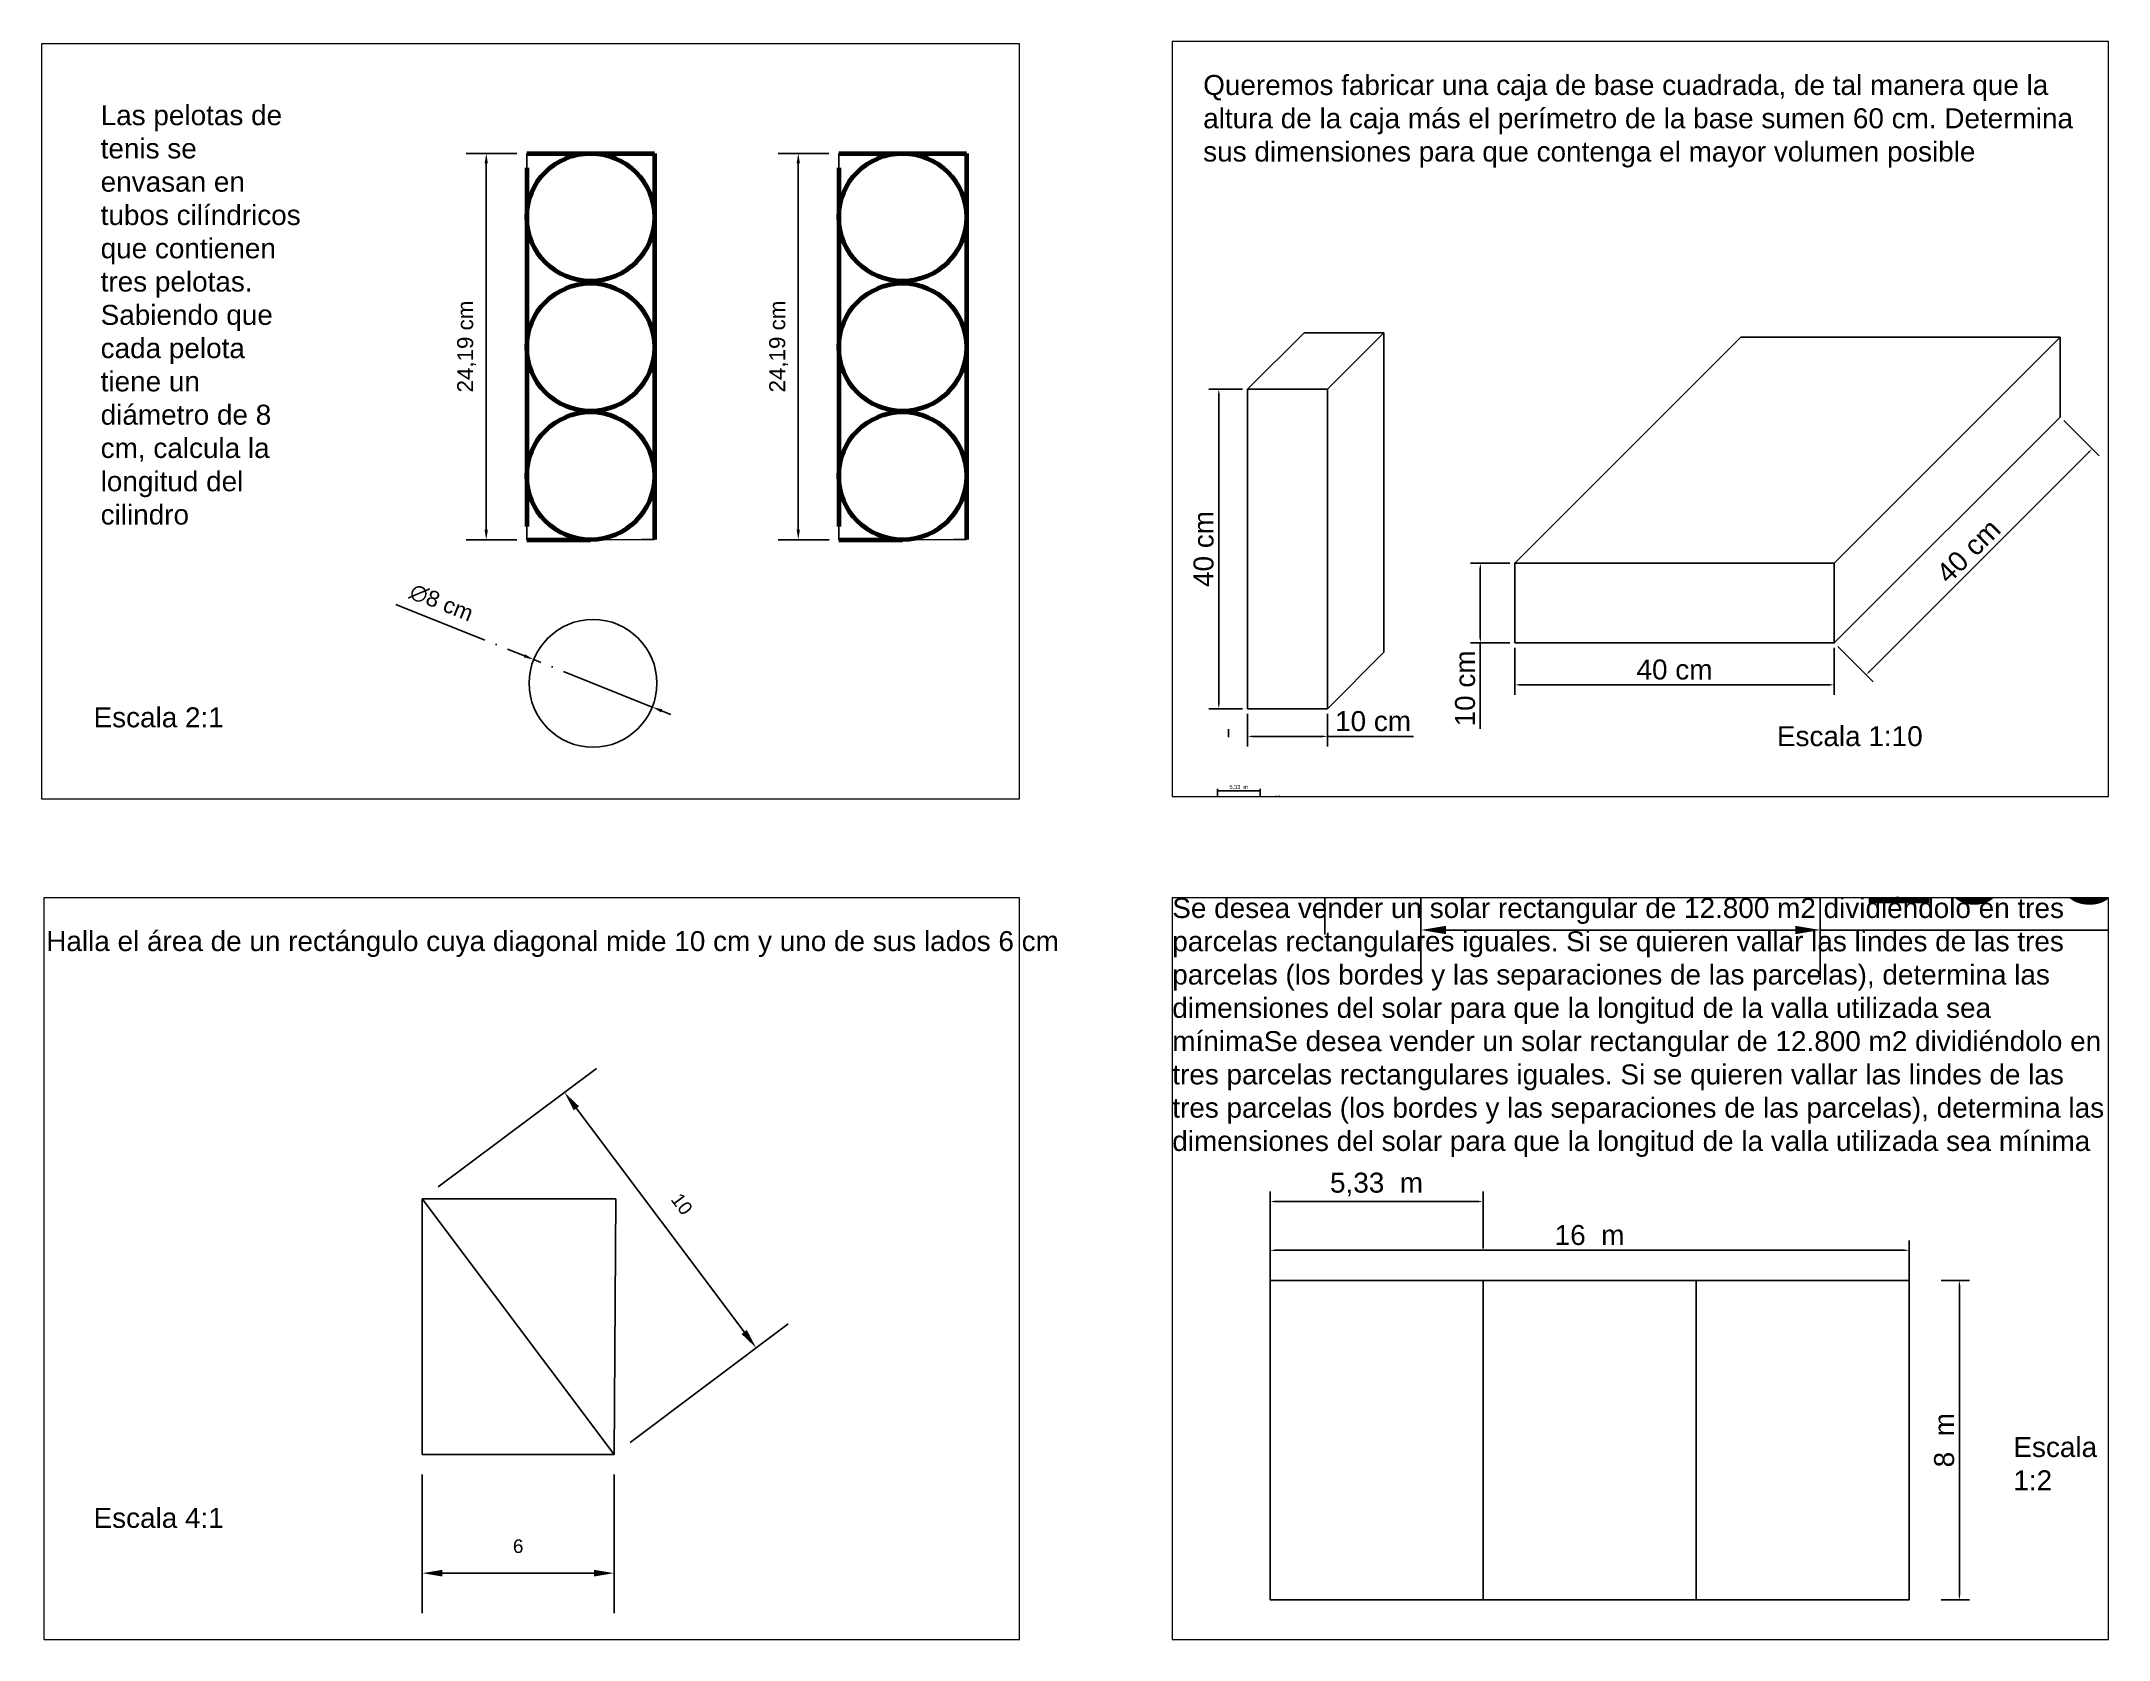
# Paper-space layout 'Presentación1' of a CAD drawing. Header units: millimetres. Extents: x -3 to 256, y -7 to 193.
# The model-space entities are those that its viewports show. They can reach past a viewport. Long polylines and large blocks are cut down to what shows.
import ezdxf

# ---------------------------------------------------------------- set-up
doc = ezdxf.new("R2010")
doc.units = ezdxf.units.MM
doc.linetypes.add('ACAD_ISO04W100', pattern=[30, 24, -3, 0, -3])
doc.layers.add('AYUDA DIBUJO', color=253, linetype='ACAD_ISO04W100')
doc.layers.add('Cotas', color=253, linetype='Continuous')
doc.styles.get("Standard").update_dxf_attribs({"font": 'arial.ttf'})
doc.dimstyles.new('Hector_cm', dxfattribs={"dimtxt": 2.5, "dimasz": 0.625, "dimexe": 1.248, "dimexo": 0.625, "dimtad": 1, "dimlfac": 0.1, "dimtxsty": 'Standard', "dimcen": 1, "dimadec": 0, "dimazin": 0, "dimtfac": 1, "dimtmove": 0, "dimatfit": 3, "dimfxl": 1, "dimarcsym": 0})
doc.dimstyles.new('Hector_m', dxfattribs={"dimtxt": 2.5, "dimasz": 0.625, "dimexe": 1.248, "dimexo": 4, "dimtad": 1, "dimlfac": 0.1, "dimtxsty": 'Standard', "dimcen": 1, "dimadec": 0, "dimazin": 0, "dimtfac": 1, "dimtmove": 0, "dimatfit": 3, "dimfxl": 1, "dimarcsym": 0})
doc.dimstyles.new('ISO-25', dxfattribs={"dimtxt": 1, "dimasz": 0.625, "dimexe": 1.248, "dimexo": 0.625, "dimtad": 1, "dimtxsty": 'Standard', "dimcen": 1, "dimadec": 0, "dimazin": 0, "dimtfac": 1, "dimtmove": 0, "dimatfit": 3, "dimfxl": 1, "dimarcsym": 0})

# ---------------------------------------------------------------- blocks, each defined once
blk = doc.blocks.new('*D3')
at = {"layer": 'Cotas', "color": 0, "lineweight": -2, "transparency": 16777216}
for p, q in [((3073.874, 1726.737), (3070.719, 1726.737)), ((3071.967, 1726.112), (3071.967, 1703.169)), ((3073.891, 1702.544), (3070.719, 1702.544))]:
    blk.add_line(p, q, dxfattribs=at)
at = {"layer": 'Cotas', "color": 0, "transparency": 16777216}
for points in [[(3071.863, 1726.112), (3072.071, 1726.112), (3071.967, 1726.737)], [(3071.863, 1703.169), (3072.071, 1703.169), (3071.967, 1702.544)]]:
    blk.add_solid(points, dxfattribs=at)
at = {"layer": 'Defpoints', "color": 0, "transparency": 16777216}
for p in [(3074.499, 1726.737), (3071.967, 1702.544), (3074.516, 1702.544)]:
    blk.add_point(p, dxfattribs=at)
at = {"layer": 'Cotas', "color": 0, "transparency": 16777216, "insert": (3070.741, 1714.641), "char_height": 1, "attachment_point": 5, "rotation": 90}
blk.add_mtext('24,19 cm', dxfattribs=at)
blk = doc.blocks.new('*D5')
at = {"layer": 'Cotas', "color": 0, "lineweight": -2, "transparency": 16777216}
for p, q in [((3093.404, 1726.737), (3090.249, 1726.737)), ((3091.497, 1726.112), (3091.497, 1703.169)), ((3093.421, 1702.544), (3090.249, 1702.544))]:
    blk.add_line(p, q, dxfattribs=at)
at = {"layer": 'Cotas', "color": 0, "transparency": 16777216}
for points in [[(3091.393, 1726.112), (3091.601, 1726.112), (3091.497, 1726.737)], [(3091.393, 1703.169), (3091.601, 1703.169), (3091.497, 1702.544)]]:
    blk.add_solid(points, dxfattribs=at)
at = {"layer": 'Defpoints', "color": 0, "transparency": 16777216}
for p in [(3094.029, 1726.737), (3091.497, 1702.544), (3094.046, 1702.544)]:
    blk.add_point(p, dxfattribs=at)
at = {"layer": 'Cotas', "color": 0, "transparency": 16777216, "insert": (3090.271, 1714.641), "char_height": 1, "attachment_point": 5, "rotation": 90}
blk.add_mtext('24,19 cm', dxfattribs=at)
blk = doc.blocks.new('*D6')
at = {"layer": 'Cotas', "color": 0, "lineweight": -2, "transparency": 16777216}
for p, q in [((2250.341, 3358.678), (2255.289, 3362.388)), ((2254.664, 3361.138), (2259.914, 3354.138)), ((2256.341, 3350.678), (2261.289, 3354.388))]:
    blk.add_line(p, q, dxfattribs=at)
at = {"layer": 'Cotas', "color": 0, "transparency": 16777216}
for points in [[(2254.747, 3361.201), (2254.581, 3361.076), (2254.289, 3361.638)], [(2259.997, 3354.201), (2259.831, 3354.076), (2260.289, 3353.638)]]:
    blk.add_solid(points, dxfattribs=at)
at = {"layer": 'Defpoints', "color": 0, "transparency": 16777216}
for p in [(2249.841, 3358.303), (2260.289, 3353.638), (2255.841, 3350.303)]:
    blk.add_point(p, dxfattribs=at)
at = {"layer": 'Cotas', "color": 0, "transparency": 16777216, "insert": (2257.963, 3358.144), "char_height": 0.425, "attachment_point": 5, "rotation": 306.8699}
blk.add_mtext('10', dxfattribs=at)
blk = doc.blocks.new('*D7')
at = {"layer": 'Cotas', "color": 0, "lineweight": -2, "transparency": 16777216}
for p, q in [((2249.841, 3349.678), (2249.841, 3345.337)), ((2255.841, 3349.678), (2255.841, 3345.337)), ((2250.466, 3346.587), (2255.216, 3346.587))]:
    blk.add_line(p, q, dxfattribs=at)
at = {"layer": 'Cotas', "color": 0, "transparency": 16777216}
for points in [[(2250.466, 3346.691), (2250.466, 3346.483), (2249.841, 3346.587)], [(2255.216, 3346.691), (2255.216, 3346.483), (2255.841, 3346.587)]]:
    blk.add_solid(points, dxfattribs=at)
at = {"layer": 'Defpoints', "color": 0, "transparency": 16777216}
for p in [(2249.841, 3350.303), (2255.841, 3350.303), (2255.841, 3346.587)]:
    blk.add_point(p, dxfattribs=at)
at = {"layer": 'Cotas', "color": 0, "transparency": 16777216, "insert": (2252.841, 3347.429), "char_height": 0.425, "attachment_point": 5}
blk.add_mtext('6', dxfattribs=at)
blk = doc.blocks.new('*D15')
at = {"layer": 'Cotas', "color": 0, "lineweight": -2, "transparency": 16777216}
for p, q in [((3602.673, 1971.067), (3553.34, 1971.067)), ((3565.82, 1964.817), (3565.82, 1877.317)), ((3602.673, 1871.067), (3553.34, 1871.067)), ((3565.82, 1871.067), (3565.82, 1763.266))]:
    blk.add_line(p, q, dxfattribs=at)
at = {"layer": 'Cotas', "color": 0, "transparency": 16777216}
for points in [[(3564.779, 1964.817), (3566.862, 1964.817), (3565.82, 1971.067)], [(3564.779, 1877.317), (3566.862, 1877.317), (3565.82, 1871.067)]]:
    blk.add_solid(points, dxfattribs=at)
at = {"layer": 'Defpoints', "color": 0, "transparency": 16777216}
for p in [(3608.923, 1971.067), (3565.82, 1871.067), (3608.923, 1871.067)]:
    blk.add_point(p, dxfattribs=at)
at = {"layer": 'Cotas', "color": 0, "transparency": 16777216, "insert": (3546.806, 1814.042), "char_height": 25, "attachment_point": 5, "rotation": 90}
blk.add_mtext('10 cm', dxfattribs=at)
blk = doc.blocks.new('*D16')
at = {"layer": 'Cotas', "color": 0, "lineweight": -2, "transparency": 16777216}
for p, q in [((3608.923, 1864.817), (3608.923, 1806.058)), ((4008.923, 1864.817), (4008.923, 1806.058)), ((3615.173, 1818.538), (4002.673, 1818.538))]:
    blk.add_line(p, q, dxfattribs=at)
at = {"layer": 'Cotas', "color": 0, "transparency": 16777216}
for points in [[(3615.173, 1819.579), (3615.173, 1817.496), (3608.923, 1818.538)], [(4002.673, 1819.579), (4002.673, 1817.496), (4008.923, 1818.538)]]:
    blk.add_solid(points, dxfattribs=at)
at = {"layer": 'Defpoints', "color": 0, "transparency": 16777216}
for p in [(3608.923, 1871.067), (4008.923, 1871.067), (4008.923, 1818.538)]:
    blk.add_point(p, dxfattribs=at)
at = {"layer": 'Cotas', "color": 0, "transparency": 16777216, "insert": (3808.923, 1837.552), "char_height": 25, "attachment_point": 5}
blk.add_mtext('40 cm', dxfattribs=at)
blk = doc.blocks.new('*D17')
at = {"layer": 'Cotas', "color": 0, "lineweight": -2, "transparency": 16777216}
for p, q in [((4296.185, 2149.491), (4340.494, 2105.182)), ((4053.246, 1835.583), (4327.25, 2109.587)), ((4013.343, 1866.648), (4057.652, 1822.339))]:
    blk.add_line(p, q, dxfattribs=at)
at = {"layer": 'Cotas', "color": 0, "transparency": 16777216}
for points in [[(4326.514, 2110.324), (4327.987, 2108.851), (4331.67, 2114.007)], [(4052.51, 1836.32), (4053.983, 1834.847), (4048.827, 1831.164)]]:
    blk.add_solid(points, dxfattribs=at)
at = {"layer": 'Defpoints', "color": 0, "transparency": 16777216}
for p in [(4291.766, 2153.91), (4331.67, 2114.007), (4008.923, 1871.067)]:
    blk.add_point(p, dxfattribs=at)
at = {"layer": 'Cotas', "color": 0, "transparency": 16777216, "insert": (4176.803, 1986.03), "char_height": 25, "attachment_point": 5, "rotation": 45}
blk.add_mtext('40 cm', dxfattribs=at)
blk = doc.blocks.new('*D18')
at = {"layer": 'Cotas', "color": 0, "lineweight": -2, "transparency": 16777216}
for p, q in [((3274.533, 1782.407), (3274.533, 1741.513)), ((3374.533, 1782.407), (3374.533, 1741.513)), ((3280.783, 1753.993), (3368.283, 1753.993)), ((3374.533, 1753.993), (3482.335, 1753.993))]:
    blk.add_line(p, q, dxfattribs=at)
at = {"layer": 'Cotas', "color": 0, "transparency": 16777216}
for points in [[(3280.783, 1755.034), (3280.783, 1752.951), (3274.533, 1753.993)], [(3368.283, 1755.034), (3368.283, 1752.951), (3374.533, 1753.993)]]:
    blk.add_solid(points, dxfattribs=at)
at = {"layer": 'Defpoints', "color": 0, "transparency": 16777216}
for p in [(3274.533, 1788.657), (3374.533, 1788.657), (3374.533, 1753.993)]:
    blk.add_point(p, dxfattribs=at)
at = {"layer": 'Cotas', "color": 0, "transparency": 16777216, "insert": (3431.559, 1773.007), "char_height": 25, "attachment_point": 5}
blk.add_mtext('10 cm', dxfattribs=at)
blk = doc.blocks.new('*D19')
at = {"layer": 'Cotas', "color": 0, "lineweight": -2, "transparency": 16777216}
for p, q in [((3268.283, 2188.657), (3225.982, 2188.657)), ((3238.462, 2182.407), (3238.462, 1794.907)), ((3268.283, 1788.657), (3225.982, 1788.657))]:
    blk.add_line(p, q, dxfattribs=at)
at = {"layer": 'Cotas', "color": 0, "transparency": 16777216}
for points in [[(3237.42, 2182.407), (3239.503, 2182.407), (3238.462, 2188.657)], [(3237.42, 1794.907), (3239.503, 1794.907), (3238.462, 1788.657)]]:
    blk.add_solid(points, dxfattribs=at)
at = {"layer": 'Defpoints', "color": 0, "transparency": 16777216}
for p in [(3274.533, 2188.657), (3238.462, 1788.657), (3274.533, 1788.657)]:
    blk.add_point(p, dxfattribs=at)
at = {"layer": 'Cotas', "color": 0, "transparency": 16777216, "insert": (3219.447, 1988.657), "char_height": 25, "attachment_point": 5, "rotation": 90}
blk.add_mtext('40 cm', dxfattribs=at)
blk = doc.blocks.new('*D26')
at = {"layer": 'Cotas', "color": 0, "lineweight": -2, "transparency": 16777216}
for p, q in [((3236.759, 1674.219), (3236.759, 1688.497)), ((3290.089, 1674.219), (3290.089, 1688.497)), ((3238.009, 1686.001), (3288.839, 1686.001))]:
    blk.add_line(p, q, dxfattribs=at)
at = {"layer": 'Cotas', "color": 0, "transparency": 16777216}
for points in [[(3238.009, 1686.21), (3238.009, 1685.793), (3236.759, 1686.001)], [(3288.839, 1686.21), (3288.839, 1685.793), (3290.089, 1686.001)]]:
    blk.add_solid(points, dxfattribs=at)
at = {"layer": 'Defpoints', "color": 0, "transparency": 16777216}
for p in [(3290.089, 1686.001), (3236.759, 1666.219), (3290.089, 1666.219)]:
    blk.add_point(p, dxfattribs=at)
at = {"layer": 'Cotas', "color": 0, "transparency": 16777216, "insert": (3263.424, 1690.256), "char_height": 5, "attachment_point": 5}
blk.add_mtext('5,33  m', dxfattribs=at)
blk = doc.blocks.new('*D27')
at = {"layer": 'Cotas', "color": 0, "lineweight": -2, "transparency": 16777216}
for p, q in [((3236.759, 1594.219), (3236.759, 1676.269)), ((3396.759, 1594.219), (3396.759, 1676.269)), ((3238.009, 1673.773), (3395.509, 1673.773))]:
    blk.add_line(p, q, dxfattribs=at)
at = {"layer": 'Cotas', "color": 0, "transparency": 16777216}
for points in [[(3238.009, 1673.982), (3238.009, 1673.565), (3236.759, 1673.773)], [(3395.509, 1673.982), (3395.509, 1673.565), (3396.759, 1673.773)]]:
    blk.add_solid(points, dxfattribs=at)
at = {"layer": 'Defpoints', "color": 0, "transparency": 16777216}
for p in [(3396.759, 1673.773), (3236.759, 1586.219), (3396.759, 1586.219)]:
    blk.add_point(p, dxfattribs=at)
at = {"layer": 'Cotas', "color": 0, "transparency": 16777216, "insert": (3316.759, 1677.576), "char_height": 5, "attachment_point": 5}
blk.add_mtext('16  m', dxfattribs=at)
blk = doc.blocks.new('*D28')
at = {"layer": 'Cotas', "color": 0, "lineweight": -2, "transparency": 16777216}
for p, q in [((3404.759, 1666.219), (3411.849, 1666.219)), ((3409.353, 1664.969), (3409.353, 1587.469)), ((3404.759, 1586.219), (3411.849, 1586.219))]:
    blk.add_line(p, q, dxfattribs=at)
at = {"layer": 'Cotas', "color": 0, "transparency": 16777216}
for points in [[(3409.144, 1664.969), (3409.561, 1664.969), (3409.353, 1666.219)], [(3409.144, 1587.469), (3409.561, 1587.469), (3409.353, 1586.219)]]:
    blk.add_solid(points, dxfattribs=at)
at = {"layer": 'Defpoints', "color": 0, "transparency": 16777216}
for p in [(3396.759, 1666.219), (3396.759, 1586.219), (3409.353, 1586.219)]:
    blk.add_point(p, dxfattribs=at)
at = {"layer": 'Cotas', "color": 0, "transparency": 16777216, "insert": (3405.55, 1626.219), "char_height": 5, "attachment_point": 5, "rotation": 90}
blk.add_mtext('8  m', dxfattribs=at)
blk = doc.blocks.new('*D30')
at = {"layer": 'AYUDA DIBUJO', "color": 0, "lineweight": -2, "transparency": 16777216}
for p, q in [((3066.312, 1698.499), (3074.355, 1695.276)), ((3082.362, 1692.069), (3074.936, 1695.044)), ((3082.942, 1691.836), (3083.522, 1691.604))]:
    blk.add_line(p, q, dxfattribs=at)
at = {"layer": 'AYUDA DIBUJO', "color": 0, "transparency": 16777216}
for points in [[(3074.394, 1695.373), (3074.317, 1695.18), (3074.936, 1695.044)], [(3082.981, 1691.933), (3082.903, 1691.739), (3082.362, 1692.069)]]:
    blk.add_solid(points, dxfattribs=at)
at = {"layer": 'Defpoints', "color": 0, "transparency": 16777216}
for p in [(3074.936, 1695.044), (3082.362, 1692.069)]:
    blk.add_point(p, dxfattribs=at)
at = {"layer": 'AYUDA DIBUJO', "color": 0, "transparency": 16777216, "insert": (3069.166, 1698.609), "char_height": 1, "attachment_point": 5, "rotation": 338.16478}
blk.add_mtext('∅8 cm', dxfattribs=at)
blk = doc.blocks.new('rectangulo')
for p, q in [((2249.841, 3350.303), (2249.841, 3358.303)), ((2249.841, 3358.303), (2255.841, 3350.303)), ((2249.841, 3358.303), (2255.897, 3358.303)), ((2255.897, 3358.303), (2255.841, 3350.303)), ((2249.841, 3350.303), (2255.841, 3350.303))]:
    blk.add_line(p, q)
at = {"layer": 'Cotas'}
dim = blk.add_aligned_dim(p1=(2249.841, 3358.303), p2=(2255.841, 3350.303), distance=5.56, dimstyle='ISO-25', override={"dimpost": ' cm'}, dxfattribs=at)
dim.commit()
dim.dimension.update_dxf_attribs({"geometry": '*D6', "text_midpoint": (2257.963, 3358.144)})
dim = blk.add_linear_dim(base=(2255.841, 3346.587), p1=(2249.841, 3350.303), p2=(2255.841, 3350.303), dimstyle='ISO-25', override={"dimpost": ' cm'}, dxfattribs=at)
dim.commit()
dim.dimension.update_dxf_attribs({"geometry": '*D7', "text_midpoint": (2252.841, 3347.429)})

msp = doc.modelspace()

# ---------------------------------------------------------------- linework, layer by layer
for p, q in [((3274.533, 2188.657), (3345.243, 2259.367)), ((3345.243, 2259.367), (3445.243, 2259.367)), ((3374.533, 2188.657), (3445.243, 2259.367)), ((3445.243, 1859.367), (3445.243, 2259.367)), ((3608.923, 1971.067), (3891.766, 2253.91)), ((3891.766, 2253.91), (4291.766, 2253.91)), ((4008.923, 1971.067), (4291.766, 2253.91)), ((4291.766, 2253.91), (4291.766, 2153.91)), ((4008.923, 1871.067), (4291.766, 2153.91)), ((3374.533, 1788.657), (3445.243, 1859.367)), ((3250.442, 1762.875), (3250.442, 1752.875)), ((3074.499, 1725.837), (3074.499, 1726.737)), ((3094.029, 1725.837), (3094.029, 1726.737)), ((3074.512, 1703.366), (3074.516, 1702.544)), ((3094.043, 1703.366), (3094.046, 1702.544)), ((3078.499, 1702.544), (3081.674, 1702.551)), ((3081.674, 1702.551), (3082.499, 1702.552)), ((3098.029, 1702.544), (3101.204, 1702.551)), ((3101.204, 1702.551), (3102.029, 1702.552))]:
    msp.add_line(p, q)
at = {"lineweight": 80}
for p, q in [((3074.499, 1726.737), (3082.499, 1726.737)), ((3082.499, 1726.737), (3082.499, 1702.552)), ((3094.029, 1726.737), (3102.029, 1726.737)), ((3102.029, 1726.737), (3102.029, 1702.552)), ((3074.499, 1706.544), (3074.512, 1703.366)), ((3094.029, 1706.544), (3094.043, 1703.366)), ((3074.516, 1702.544), (3078.499, 1702.544)), ((3094.046, 1702.544), (3098.029, 1702.544))]:
    msp.add_line(p, q, dxfattribs=at)
at = {"lineweight": 211}
for p, q in [((3074.499, 1725.837), (3074.499, 1706.544)), ((3094.029, 1725.837), (3094.029, 1706.544))]:
    msp.add_line(p, q, dxfattribs=at)
for points in [[(3274.533, 1788.657), (3374.533, 1788.657), (3374.533, 2188.657), (3274.533, 2188.657)], [(3608.923, 1871.067), (4008.923, 1871.067), (4008.923, 1971.067), (3608.923, 1971.067)], [(3236.759, 1586.219), (3396.759, 1586.219), (3396.759, 1666.219), (3236.759, 1666.219)], [(3236.759, 1586.219), (3290.089, 1586.219), (3290.089, 1666.219), (3236.759, 1666.219)], [(3290.089, 1586.219), (3343.419, 1586.219), (3343.419, 1666.219), (3290.089, 1666.219)]]:
    msp.add_lwpolyline(points, close=True)
for centre in [(3078.499, 1722.737), (3098.029, 1722.737)]:
    msp.add_circle(centre, 4, dxfattribs=at)
at = {"lineweight": 80}
for centre in [(3078.499, 1714.6), (3098.029, 1714.6), (3078.499, 1706.544), (3098.029, 1706.544)]:
    msp.add_circle(centre, 4, dxfattribs=at)
msp.add_circle((3078.649, 1693.556), 4)

# ---------------------------------------------------------------- block references
msp.add_blockref('rectangulo', (827.652, -1598.928))

# ---------------------------------------------------------------- dimensions: what is measured, and where the dimension line sits
at = {"layer": 'AYUDA DIBUJO'}
dim = msp.add_diameter_dim_2p(p1=(3082.362, 1692.069), p2=(3074.936, 1695.044), dimstyle='ISO-25', override={"dimpost": ' cm'}, dxfattribs=at)
dim.commit()
dim.dimension.update_dxf_attribs({"geometry": '*D30', "text_midpoint": (3068.733, 1697.529), "dimtype": 163})
at = {"layer": 'Cotas'}
for base, p1, p2, dimstyle, picture, middle in [((3238.462, 1788.657), (3274.533, 2188.657), (3274.533, 1788.657), 'Hector_cm', '*D19', (3219.447, 1988.657)), ((3565.82, 1871.067), (3608.923, 1971.067), (3608.923, 1871.067), 'Hector_cm', '*D15', (3546.806, 1814.042)), ((3071.967, 1702.544), (3074.499, 1726.737), (3074.516, 1702.544), 'ISO-25', '*D3', (3070.741, 1714.641)), ((3091.497, 1702.544), (3094.029, 1726.737), (3094.046, 1702.544), 'ISO-25', '*D5', (3090.271, 1714.641))]:
    dim = msp.add_linear_dim(base=base, p1=p1, p2=p2, angle=90, dimstyle=dimstyle, override={"dimpost": ' cm'}, dxfattribs=at)
    dim.commit()
    dim.dimension.update_dxf_attribs({"geometry": picture, "text_midpoint": middle})
dim = msp.add_aligned_dim(p1=(4008.923, 1871.067), p2=(4291.766, 2153.91), distance=-56.432, dimstyle='Hector_cm', override={"dimpost": ' cm'}, dxfattribs=at)
dim.commit()
dim.dimension.update_dxf_attribs({"geometry": '*D17', "text_midpoint": (4176.803, 1986.03)})
for base, p1, p2, picture, middle in [((4008.923, 1818.538), (3608.923, 1871.067), (4008.923, 1871.067), '*D16', (3808.923, 1837.552)), ((3374.533, 1753.993), (3274.533, 1788.657), (3374.533, 1788.657), '*D18', (3431.559, 1773.007))]:
    dim = msp.add_linear_dim(base=base, p1=p1, p2=p2, dimstyle='Hector_cm', override={"dimpost": ' cm'}, dxfattribs=at)
    dim.commit()
    dim.dimension.update_dxf_attribs({"geometry": picture, "text_midpoint": middle})
for base, p1, p2, picture, middle in [((3290.089, 1686.001), (3236.759, 1666.219), (3290.089, 1666.219), '*D26', (3263.424, 1686.001)), ((3396.759, 1673.773), (3236.759, 1586.219), (3396.759, 1586.219), '*D27', (3316.759, 1673.773))]:
    dim = msp.add_linear_dim(base=base, p1=p1, p2=p2, dimstyle='Hector_m', override={"dimpost": '  m'}, dxfattribs=at)
    dim.commit()
    dim.dimension.update_dxf_attribs({"geometry": picture, "text_midpoint": middle, "dimtype": 160})
dim = msp.add_linear_dim(base=(3409.353, 1586.219), p1=(3396.759, 1666.219), p2=(3396.759, 1586.219), angle=90, dimstyle='Hector_m', override={"dimpost": '  m'}, dxfattribs=at)
dim.commit()
dim.dimension.update_dxf_attribs({"geometry": '*D28', "text_midpoint": (3409.353, 1626.219), "dimtype": 160})

psp = doc.layouts.new('Presentación1')

# ---------------------------------------------------------------- texts
at = {"char_height": 2.5, "attachment_point": 1}
for s, width, heights, insert in [('Queremos fabricar una caja de base cuadrada, de tal manera que la altura de la caja más el perímetro de la base sumen 60 cm. Determina sus dimensiones para que contenga el mayor volumen posible', 109.9589, [0], (142.24, 189.25)), ('Las pelotas de tenis se envasan en tubos cilíndricos que contienen tres pelotas. Sabiendo que cada pelota tiene un diámetro de 8 cm, calcula la longitud del cilindro', 25.4524, [55.84], (4.22, 185.47)), ('Escala 2:1', 39.0689, [0], (3.33, 110.07)), ('Escala 1:10', 45.0789, [0], (214.06, 107.71)), ('Se desea vender un solar rectangular de 12.800 m2 dividiéndolo en tres parcelas rectangulares iguales. Si se quieren vallar las lindes de las tres parcelas (los bordes y las separaciones de las parcelas), determina las dimensiones del solar para que la longitud de la valla utilizada sea mínimaSe desea vender un solar rectangular de 12.800 m2 dividiéndolo en tres parcelas rectangulares iguales. Si se quieren vallar las lindes de las tres parcelas (los bordes y las separaciones de las parcelas), determina las dimensiones del solar para que la longitud de la valla utilizada sea mínima', 117.2219, [0], (138.37, 86.19)), ('Halla el área de un rectángulo cuya diagonal mide 10 cm y uno de sus lados 6 cm', 122.1118, [0], (-2.59, 82.05)), ('Escala 1:2', 8.0819, [0], (243.66, 18.69)), ('Escala 4:1', 54.8404, [0], (3.33, 9.82))]:
    psp.add_mtext_dynamic_manual_height_columns(s, width=width, gutter_width=12.5, heights=heights, dxfattribs=dict(at, insert=insert))

# ---------------------------------------------------------------- viewports
at = {"layer": '0'}
for center, size, view_center_point, view_height, status in [((58.01, 145.89), (122.43, 94.5679), (3074.727, 1709.963), 47.28394, 3), ((58.17, 39.76), (122.11, 92.8699), (3080.914, 1757.187), 23.21748, 4), ((196.98, 39.76), (117.22, 92.8699), (3329.506, 1669.142), 185.73988, 5)]:
    psp.add_viewport(center=center, size=size, view_center_point=view_center_point, view_height=view_height, status=status, dxfattribs=at)
psp.add_viewport(center=(196.98, 146.18), size=(117.22, 94.5679), view_center_point=(3766.322, 2151.495), view_height=945.67879, dxfattribs=at)

doc.saveas('drawing.dxf')
